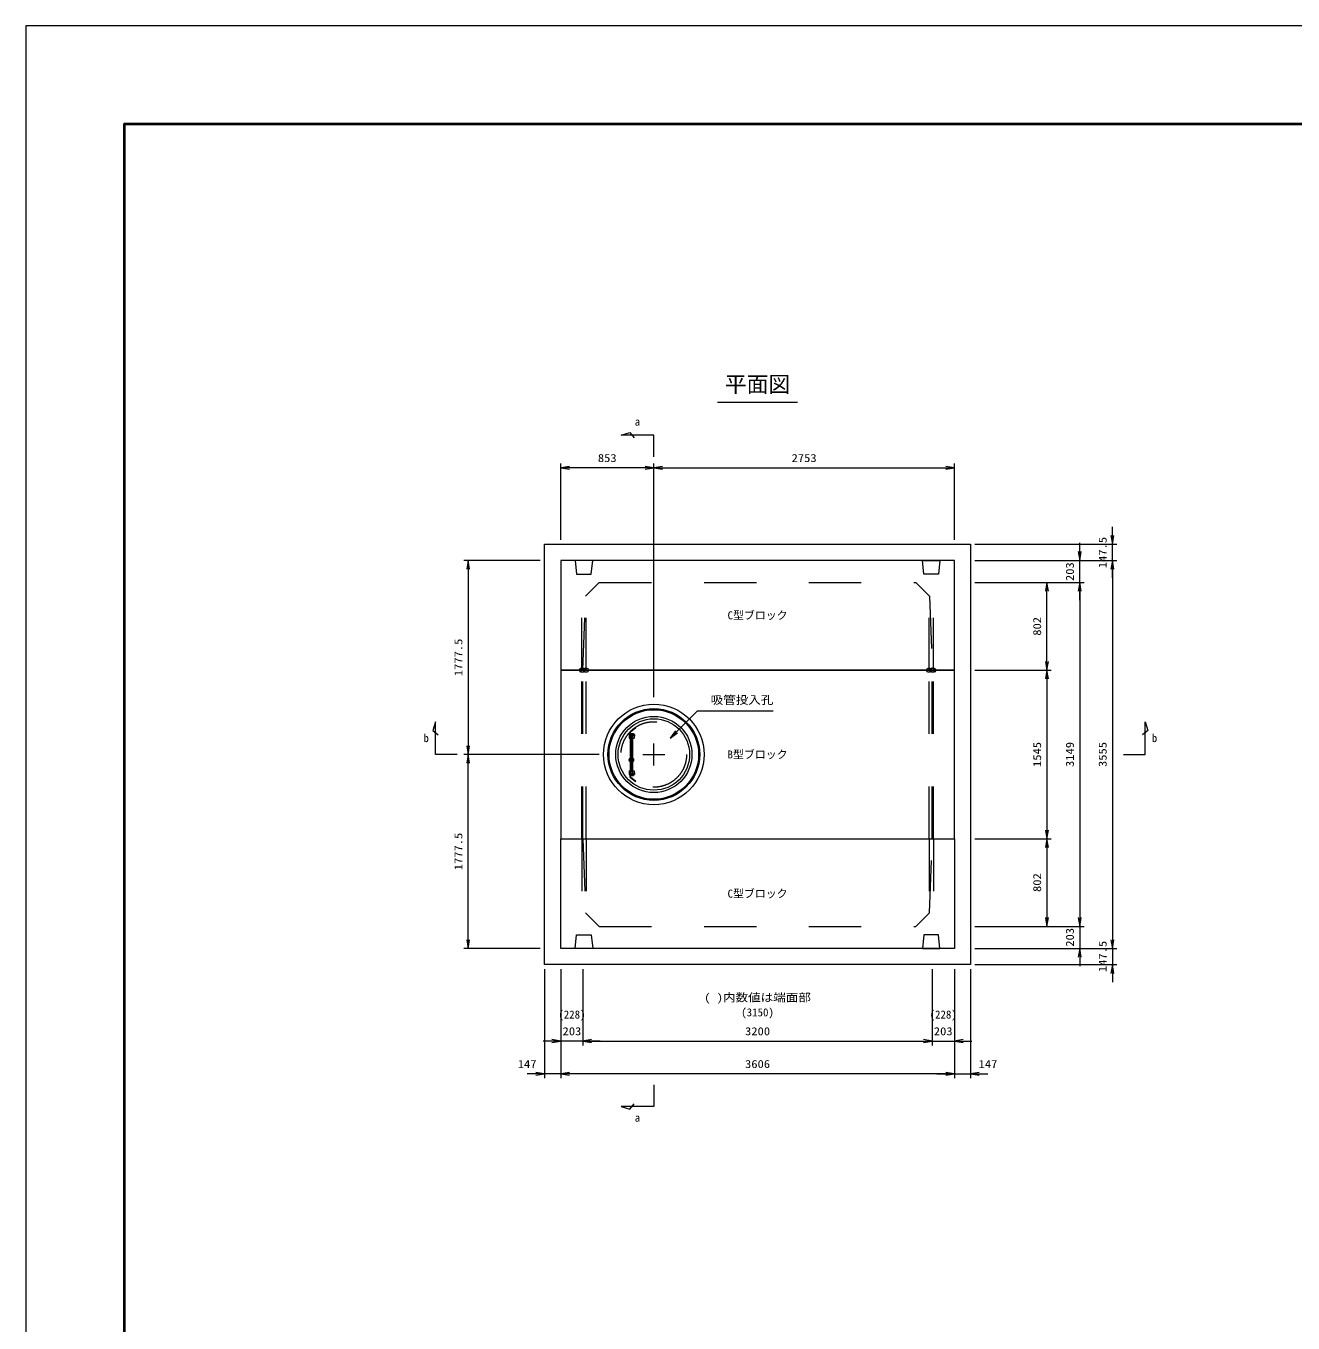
# Model space of a CAD drawing. Units: millimetres at full size. Extents: x 0 to 33600, y 55520 to 79280.
# Drawn here: x 0 to 11604, y 67400 to 79280 of the extents above; entities that cross this region are included whole.
import ezdxf
from ezdxf.enums import TextEntityAlignment as Align

# ---------------------------------------------------------------- set-up
doc = ezdxf.new("R2010")
doc.units = ezdxf.units.MM
doc.header["$LTSCALE"] = 80.0044
doc.header["$PDMODE"] = 32
doc.header["$PDSIZE"] = 40
doc.linetypes.add('CHAIN', pattern=[18.5, 12, -1.5, 3.5, -1.5])
doc.linetypes.add('DASHED_SPACED', pattern=[12, 6, -6])
for name, color, linetype, lineweight in [('0_2', 4, 'Continuous', 13), ('Defpoints_5', 5, 'Continuous', 13), ('FRP', 4, 'DASHED_SPACED', 13), ('図枠', 1, 'Continuous', 40), ('寸法', 6, 'Continuous', 13), ('文字', 2, 'Continuous', 13)]:
    doc.layers.add(name, color=color, linetype=linetype, lineweight=lineweight)
doc.styles.add('ＭＳ ゴシック', font='')
doc.styles.get('ＭＳ ゴシック').set_extended_font_data('MS Gothic')

# ---------------------------------------------------------------- blocks, each defined once
blk = doc.blocks.new('open_arrow')
at = {"color": 0, "linetype": 'Continuous', "lineweight": -2}
blk.add_lwpolyline([(7.5, 1.25), (0, 0), (7.5, -1.25)], dxfattribs=at)

msp = doc.modelspace()

# ---------------------------------------------------------------- linework, layer by layer
at = {"layer": '0_2', "linetype": 'DASHED_SPACED'}
for p, q in [((5090, 73380), (5090, 74260)), ((5130, 73380), (5130, 74260)), ((8270, 73380), (8270, 74260)), ((8310, 73380), (8310, 74260)), ((5090, 71835), (5090, 73380)), ((5130, 71835), (5130, 73380)), ((8270, 71835), (8270, 73380)), ((8310, 71835), (8310, 73380)), ((5090, 71835), (5090, 70955)), ((5130, 71835), (5130, 70955)), ((8270, 71835), (8270, 70955)), ((8310, 71835), (8310, 70955))]:
    msp.add_line(p, q, dxfattribs=at)
at = {"layer": '0_2', "color": 3, "linetype": 'DASHED_SPACED'}
for p, q in [((5100, 71835), (5100, 73380)), ((8300, 71835), (8300, 73380))]:
    msp.add_line(p, q, dxfattribs=at)
at = {"layer": '0_2', "color": 2, "linetype": 'CHAIN'}
for p, q in [((5750, 72507.5), (5750, 72707.5)), ((5650, 72607.5), (5850, 72607.5))]:
    msp.add_line(p, q, dxfattribs=at)
at = {"layer": '0_2', "color": 7}
msp.add_lwpolyline([(4750, 74532.5), (8650, 74532.5), (8650, 70682.5), (4750, 70682.5)], close=True, dxfattribs=at)
at = {"layer": '0_2', "color": 3}
for points in [[(4897, 73380), (8503, 73380), (8503, 74385), (4897, 74385)], [(8503, 71835), (8503, 73380), (4897, 73380), (4897, 71835)], [(4897, 71835), (8503, 71835), (8503, 70830), (4897, 70830)]]:
    msp.add_lwpolyline(points, close=True, dxfattribs=at)
at = {"layer": '0_2', "linetype": 'DASHED_SPACED'}
for points in [[(5030, 74385), (5042.5, 74260), (5177.5, 74260), (5190, 74385)], [(8370, 74385), (8357.5, 74260), (8222.5, 74260), (8210, 74385)], [(5030, 70830), (5042.5, 70955), (5177.5, 70955), (5190, 70830)], [(8370, 70830), (8357.5, 70955), (8222.5, 70955), (8210, 70830)]]:
    msp.add_lwpolyline(points, close=True, dxfattribs=at)
at = {"layer": '0_2', "color": 3, "linetype": 'DASHED_SPACED'}
for points in [[(5100, 73380), (5125, 74057), (5250, 74182), (8150, 74182), (8275, 74057), (8300, 73380)], [(5100, 71835), (5125, 71158), (5250, 71033), (8150, 71033), (8275, 71158), (8300, 71835)]]:
    msp.add_lwpolyline(points, dxfattribs=at)
at = {"layer": '0_2', "color": 3}
for radius in [460, 420]:
    msp.add_circle((5750, 72607.5), radius, dxfattribs=at)
at = {"layer": '0_2'}
for radius in [410, 349, 327]:
    msp.add_circle((5750, 72607.5), radius, dxfattribs=at)
at = {"layer": '0_2', "color": 3, "linetype": 'DASHED_SPACED'}
msp.add_circle((5750, 72607.5), 300, dxfattribs=at)
at = {"layer": '0_2'}
for p in [(5090, 73380), (5090, 73380), (5130, 73380), (5130, 73380), (8270, 73380), (8270, 73380), (8310, 73380), (8310, 73380)]:
    msp.add_point(p, dxfattribs=at)
at = {"layer": '0_2', "color": 3}
for p in [(5100, 73380), (5100, 73380), (8300, 73380), (8300, 73380)]:
    msp.add_point(p, dxfattribs=at)
at = {"layer": 'Defpoints_5'}
msp.add_lwpolyline([(0, 55520), (33600, 55520), (33600, 79280), (0, 79280)], close=True, dxfattribs=at)
at = {"layer": 'FRP'}
for p, q in [((5581.43, 72855.66), (5532.85, 72815)), ((5584.31, 72852.21), (5535.73, 72811.54)), ((5581.43, 72855.66), (5584.31, 72852.21)), ((5525, 72791.44), (5571, 72791.44)), ((5525, 72791.44), (5525, 72789.44)), ((5525, 72789.44), (5571, 72789.44)), ((5525, 72789.44), (5525, 72757.44)), ((5525, 72778.71), (5559.95, 72778.71)), ((5525, 72757.44), (5533.9, 72757.44)), ((5532.09, 72799.59), (5534.03, 72793.77)), ((5534, 72787.25), (5534, 72782.55)), ((5534, 72778.71), (5534, 72436.29)), ((5534.03, 72796.44), (5534.03, 72791.44)), ((5534.03, 72796.44), (5565.12, 72796.44)), ((5539.58, 72800.94), (5565.12, 72800.94)), ((5559, 72796.44), (5555.95, 72793.39)), ((5556, 72796.44), (5556, 72791.44)), ((5556, 72787.25), (5556, 72782.55)), ((5556, 72778.71), (5556, 72436.29)), ((5556, 72757.44), (5571, 72757.44)), ((5559.95, 72789.44), (5559.95, 72778.71)), ((5565.12, 72800.94), (5565.12, 72796.44)), ((5571, 72789.44), (5571, 72757.44)), ((5571, 72776.44), (5573, 72776.44)), ((5573, 72789.44), (5573, 72776.44)), ((5525, 72457.56), (5533.9, 72457.56)), ((5525, 72457.56), (5525, 72425.56)), ((5525, 72436.29), (5559.95, 72436.29)), ((5525, 72425.56), (5571, 72425.56)), ((5525, 72425.56), (5525, 72423.56)), ((5525, 72423.56), (5571, 72423.56)), ((5534.03, 72421.23), (5532.09, 72415.41)), ((5532.85, 72400), (5581.43, 72359.34)), ((5534, 72432.45), (5534, 72427.75)), ((5534.03, 72423.56), (5534.03, 72418.56)), ((5534.03, 72418.56), (5565.12, 72418.56)), ((5535.73, 72403.46), (5584.31, 72362.79)), ((5539.58, 72414.06), (5565.12, 72414.06)), ((5555.95, 72421.61), (5559, 72418.56)), ((5556, 72457.56), (5571, 72457.56)), ((5556, 72432.45), (5556, 72427.75)), ((5556, 72423.56), (5556, 72418.56)), ((5559.95, 72436.29), (5559.95, 72425.56)), ((5565.12, 72418.56), (5565.12, 72414.06)), ((5571, 72457.56), (5571, 72425.56)), ((5571, 72438.56), (5573, 72438.56)), ((5573, 72438.56), (5573, 72425.56)), ((5584.31, 72362.79), (5581.43, 72359.34))]:
    msp.add_line(p, q, dxfattribs=at)
at = {"layer": 'FRP', "linetype": 'CHAIN'}
msp.add_line((5545, 72770.4), (5545, 72444.74), dxfattribs=at)
at = {"layer": 'FRP'}
for centre, radius, start, end in [((5539.59, 72806.94), 10.5, 129.92782, 270), ((5539.58, 72806.94), 6, 129.92906, 270), ((5571, 72789.44), 2, 0, 90), ((5539.59, 72408.06), 10.5, 90, 230.07217), ((5539.58, 72408.06), 6, 90, 230.07093), ((5571, 72425.56), 2, 270, 0)]:
    msp.add_arc(centre, radius, start, end, dxfattribs=at)
msp.add_point((5545, 72557.5), dxfattribs=at)
at = {"layer": '図枠'}
msp.add_lwpolyline([(900, 56420), (32700, 56420), (32700, 78380), (900, 78380)], close=True, dxfattribs=at)
at = {"layer": '寸法'}
for p, q in [((4897, 74572.5), (4897, 75272.5)), ((5750, 75232.5), (4897, 75232.5)), ((5750, 73131.67), (5750, 75272.5)), ((5750, 73131.67), (5750, 75272.5)), ((5750, 75232.5), (8503, 75232.5)), ((8503, 74572.5), (8503, 75272.5)), ((9950, 74225), (9950, 74692.5)), ((8690, 74532.5), (9990, 74532.5)), ((9650, 74022), (9650, 74545)), ((4710, 74385), (4010, 74385)), ((4050, 74385), (4050, 72607.5)), ((8690, 74385), (9990, 74385)), ((8690, 74385), (9690, 74385)), ((8690, 74385), (9990, 74385)), ((9950, 74385), (9950, 70830)), ((8690, 74182), (9690, 74182)), ((8690, 74182), (9390, 74182)), ((8690, 74182), (9690, 74182)), ((9350, 73380), (9350, 74182)), ((9650, 74182), (9650, 71033)), ((8690, 73380), (9390, 73380)), ((8690, 73380), (9390, 73380)), ((9350, 73380), (9350, 71835)), ((5210, 72607.5), (4010, 72607.5)), ((5250, 72607.5), (4010, 72607.5)), ((4050, 70830), (4050, 72607.5)), ((8690, 71835), (9390, 71835)), ((8690, 71835), (9390, 71835)), ((9350, 71835), (9350, 71033)), ((9650, 71193), (9650, 70670)), ((8690, 71033), (9690, 71033)), ((8690, 71033), (9390, 71033)), ((8690, 71033), (9690, 71033)), ((9950, 70990), (9950, 70522.5)), ((4710, 70830), (4010, 70830)), ((8690, 70830), (9990, 70830)), ((8690, 70830), (9690, 70830)), ((8690, 70830), (9990, 70830)), ((4750, 70642.5), (4750, 69642.5)), ((4897, 70642.5), (4897, 69642.5)), ((4897, 70642.5), (4897, 69942.5)), ((4897, 70642.5), (4897, 69642.5)), ((5100, 70642.5), (5100, 69942.5)), ((5100, 70642.5), (5100, 69942.5)), ((8300, 70642.5), (8300, 69942.5)), ((8300, 70642.5), (8300, 69942.5)), ((8503, 70642.5), (8503, 69642.5)), ((8503, 70642.5), (8503, 69942.5)), ((8503, 70642.5), (8503, 69642.5)), ((8650, 70642.5), (8650, 69642.5)), ((8690, 70682.5), (9990, 70682.5)), ((5260, 69982.5), (4737, 69982.5)), ((5100, 69982.5), (8300, 69982.5)), ((8140, 69982.5), (8663, 69982.5)), ((5057, 69682.5), (4590, 69682.5)), ((8503, 69682.5), (4897, 69682.5)), ((8343, 69682.5), (8810, 69682.5))]:
    msp.add_line(p, q, dxfattribs=at)
for points in [[(5750, 75332.5), (5750, 75532.5), (5450, 75532.5), (5530, 75557.5), (5570, 75507.5)], [(5900, 72757.5), (5956.57, 72814.07), (6150, 73007.5), (6843.33, 73007.5)], [(3950, 72607.5), (3750, 72607.5), (3750, 72907.5), (3725, 72827.5), (3775, 72787.5)], [(10050, 72607.5), (10250, 72607.5), (10250, 72907.5), (10275, 72827.5), (10225, 72787.5)], [(5750, 69582.5), (5750, 69382.5), (5450, 69382.5), (5530, 69357.5), (5570, 69407.5)]]:
    msp.add_lwpolyline(points, dxfattribs=at)
at = {"layer": '文字'}
msp.add_line((7066.67, 75832), (6333.33, 75832), dxfattribs=at)

# ---------------------------------------------------------------- block references
at = {"layer": '寸法', "xscale": 10.7, "yscale": 10.7}
for p in [(4897, 75232.5), (5750, 75232.5), (5100, 69982.5), (5100, 69982.5), (8503, 69982.5), (4897, 69682.5), (4897, 69682.5), (8650, 69682.5)]:
    msp.add_blockref('open_arrow', p, dxfattribs=at)
for p, rotation in [((5750, 75232.5), 180), ((8503, 75232.5), 180), ((9950, 74532.5), 90), ((4050, 74385), 270), ((9650, 74385), 90), ((9950, 74385), 270), ((9950, 74385), 270), ((9350, 74182), 270), ((9650, 74182), 270), ((9650, 74182), 270), ((9350, 73380), 90), ((9350, 73380), 270), ((5900, 72757.5), 45), ((4050, 72607.5), 90), ((4050, 72607.5), 270), ((9350, 71835), 90), ((9350, 71835), 270), ((9350, 71033), 90), ((9650, 71033), 90), ((9650, 71033), 90), ((4050, 70830), 90), ((9650, 70830), 270), ((9950, 70830), 90), ((9950, 70830), 90), ((9950, 70682.5), 270), ((4897, 69982.5), 180), ((8300, 69982.5), 180), ((8300, 69982.5), 180), ((4750, 69682.5), 180), ((8503, 69682.5), 180), ((8503, 69682.5), 180)]:
    msp.add_blockref('open_arrow', p, dxfattribs=dict(at, rotation=rotation))

# ---------------------------------------------------------------- texts
at = {"layer": '寸法', "color": 3, "style": 'ＭＳ ゴシック'}
for s, p in [('a', (5600, 75692.5)), ('(228)', (5000, 70262.5)), ('(3150)', (6700, 70282.5)), ('(228)', (8400, 70262.5))]:
    msp.add_text(s, height=73.31, dxfattribs=at).set_placement(p, align=Align.TOP_CENTER)
at = {"layer": '寸法', "style": 'ＭＳ ゴシック', "width": 1.15}
for s, p in [('853', (5323.5, 75322.5)), ('2753', (7126.5, 75322.5)), ('203', (5000, 70072.5)), ('3200', (6700, 70072.5)), ('203', (8400, 70072.5)), ('147', (4590, 69772.5)), ('3606', (6700, 69772.5)), ('147', (8810, 69772.5))]:
    msp.add_text(s, height=73.31, dxfattribs=at).set_placement(p, align=Align.MIDDLE_CENTER)
for s, p in [('147.5', (9860, 74457)), ('203', (9560, 74282)), ('802', (9260, 73781)), ('1777.5', (3960, 73496.25)), ('1545', (9260, 72607.5)), ('3149', (9560, 72607.5)), ('3555', (9860, 72607.5)), ('1777.5', (3960, 71718.75)), ('802', (9260, 71434)), ('203', (9560, 70933)), ('147.5', (9860, 70758))]:
    msp.add_text(s, height=73.31, rotation=90, dxfattribs=at).set_placement(p, align=Align.MIDDLE_CENTER)
msp.add_text('吸管投入孔', height=73.31, dxfattribs=at).set_placement((6270, 73047.5), align=Align.BOTTOM_LEFT)
at = {"layer": '寸法', "color": 3, "style": 'ＭＳ ゴシック'}
msp.add_text('b', height=73.31, dxfattribs=at).set_placement((3690, 72757.5), align=Align.MIDDLE_RIGHT)
msp.add_text('b', height=73.31, dxfattribs=at).set_placement((10310, 72757.5), align=Align.MIDDLE_LEFT)
at = {"layer": '寸法', "color": 3, "style": 'ＭＳ ゴシック', "width": 1.15}
msp.add_text('( )内数値は端面部', height=73.31, dxfattribs=at).set_placement((6700, 70322.5), align=Align.BOTTOM_CENTER)
at = {"layer": '寸法', "color": 3, "style": 'ＭＳ ゴシック'}
msp.add_text('a', height=73.31, dxfattribs=at).set_placement((5600, 69222.5), align=Align.BOTTOM_CENTER)
at = {"layer": '文字', "style": 'ＭＳ ゴシック'}
msp.add_text('平面図', height=146.6, dxfattribs=at).set_placement((6700, 76072), align=Align.TOP_CENTER)
for s, p in [('C型ブロック', (6700, 73882)), ('B型ブロック', (6700, 72607.5)), ('C型ブロック', (6700, 71333))]:
    msp.add_text(s, height=73.31, dxfattribs=at).set_placement(p, align=Align.MIDDLE_CENTER)

doc.saveas('drawing.dxf')
